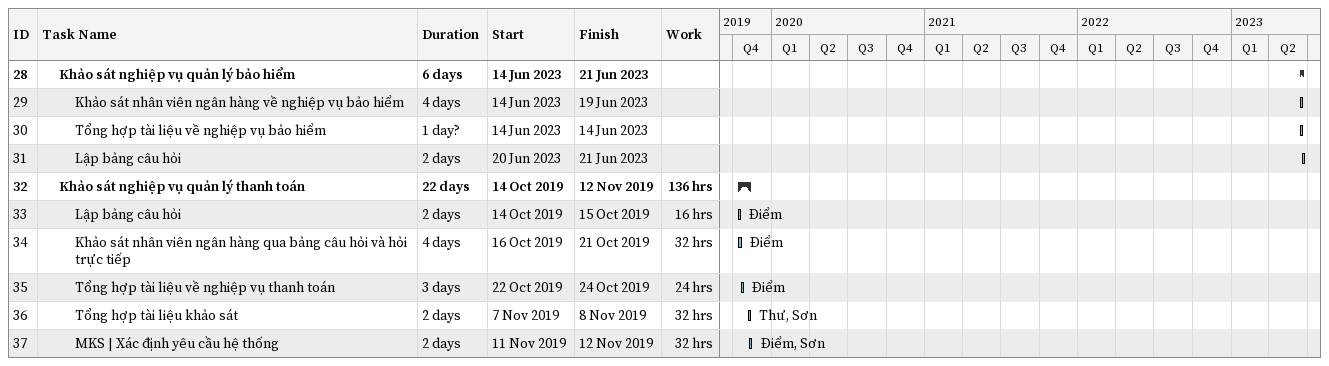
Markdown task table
| ID | Level | Task | Duration | Start | Finish | Resources | Work (h) |
|---|---|---|---|---|---|---|---|
| 28 | 2 | **Khảo sát nghiệp vụ quản lý bảo hiểm** | 6d | 2023-06-14 | 2023-06-21 |  |  |
| 29 | 3 | Khảo sát nhân viên ngân hàng về nghiệp vụ bảo hiểm | 4d | 2023-06-14 | 2023-06-19 |  |  |
| 30 | 3 | Tổng hợp tài liệu về nghiệp vụ bảo hiểm | 1d? | 2023-06-14 | 2023-06-14 |  |  |
| 31 | 3 | Lập bảng câu hỏi | 2d | 2023-06-20 | 2023-06-21 |  |  |
| 32 | 2 | **Khảo sát nghiệp vụ quản lý thanh toán** | 22d | 2019-10-14 | 2019-11-12 |  | 136 |
| 33 | 3 | Lập bảng câu hỏi | 2d | 2019-10-14 | 2019-10-15 | Điểm | 16 |
| 34 | 3 | Khảo sát nhân viên ngân hàng qua bảng câu hỏi và hỏi trực tiếp | 4d | 2019-10-16 | 2019-10-21 | Điểm | 32 |
| 35 | 3 | Tổng hợp tài liệu về nghiệp vụ thanh toán | 3d | 2019-10-22 | 2019-10-24 | Điểm | 24 |
| 36 | 3 | Tổng hợp tài liệu khảo sát | 2d | 2019-11-07 | 2019-11-08 | Thư, Sơn | 32 |
| 37 | 3 | MKS \| Xác định yêu cầu hệ thống | 2d | 2019-11-11 | 2019-11-12 | Điểm, Sơn | 32 |
